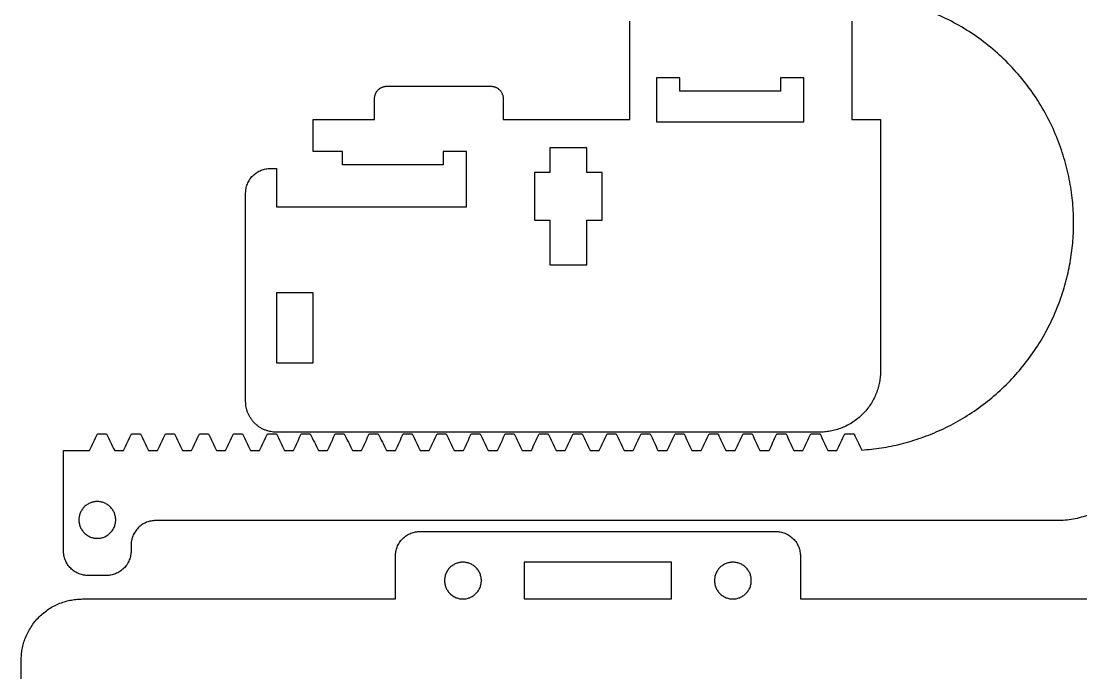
# Model space of a CAD drawing. Header units: millimetres. Extents: x -488 to 12, y -1 to 299.
# Drawn here: x -238.9 to -152.5, y 176.3 to 229.5 of the extents above; entities that cross this region are included whole.
import ezdxf

# ---------------------------------------------------------------- set-up
doc = ezdxf.new("R2010")
doc.units = ezdxf.units.MM
doc.header["$MEASUREMENT"] = 0
doc.layers.add('DEFAULT', color=7, linetype='Continuous')

msp = doc.modelspace()

# ---------------------------------------------------------------- linework, layer by layer
at = {"layer": 'DEFAULT'}
for p, q in [((-202.566, 214.352), (-202.566, 218.871)), ((-218.066, 214.352), (-202.566, 214.352))]:
    msp.add_line(p, q, dxfattribs=at)
for points, weights, knots in [([(-170.363, 194.506), (-153.098, 195.72), (-153.098, 213.027), (-153.098, 231.594), (-171.665, 231.594)], [0.972735506634, 0.721440496461, 1, 0.707106781187, 1], [-57.013114, -57.013114, -57.013114, -29.221585, -29.221585, 0, 0, 0]), ([(-232.657, 190.314), (-234.157, 190.314), (-234.157, 188.814), (-234.157, 187.314), (-232.657, 187.314)], [1, 0.707106781187, 1, 0.707106781187, 1], [-4.711988, -4.711988, -4.711988, -2.355994, -2.355994, 0, 0, 0]), ([(-232.657, 187.314), (-231.157, 187.314), (-231.157, 188.814), (-231.157, 190.314), (-232.657, 190.314)], [1, 0.707106781187, 1, 0.707106781187, 1], [-4.711988, -4.711988, -4.711988, -2.355994, -2.355994, 0, 0, 0]), ([(-202.859, 185.368), (-204.359, 185.368), (-204.359, 183.868), (-204.359, 182.368), (-202.859, 182.368)], [1, 0.707106781187, 1, 0.707106781187, 1], [0, 0, 0, 2.355994, 2.355994, 4.711988, 4.711988, 4.711988]), ([(-202.859, 182.368), (-201.359, 182.368), (-201.359, 183.868), (-201.359, 185.368), (-202.859, 185.368)], [1, 0.707106781187, 1, 0.707106781187, 1], [0, 0, 0, 2.355994, 2.355994, 4.711988, 4.711988, 4.711988]), ([(-180.859, 185.368), (-182.359, 185.368), (-182.359, 183.868), (-182.359, 182.368), (-180.859, 182.368)], [1, 0.707106781187, 1, 0.707106781187, 1], [0, 0, 0, 2.355994, 2.355994, 4.711988, 4.711988, 4.711988]), ([(-180.859, 182.368), (-179.359, 182.368), (-179.359, 183.868), (-179.359, 185.368), (-180.859, 185.368)], [1, 0.707106781187, 1, 0.707106781187, 1], [0, 0, 0, 2.355994, 2.355994, 4.711988, 4.711988, 4.711988])]:
    msp.add_rational_spline(points, weights, degree=2, knots=knots, dxfattribs=at)
for points in [[(-189.251, 221.471), (-189.251, 224.144), (-189.251, 226.816), (-189.251, 229.488)], [(-171.163, 229.488), (-171.163, 226.816), (-171.163, 224.144), (-171.163, 221.471)], [(-185.173, 224.871), (-185.806, 224.871), (-186.44, 224.871), (-187.073, 224.871)], [(-185.173, 223.771), (-185.173, 224.138), (-185.173, 224.505), (-185.173, 224.871)], [(-175.073, 224.871), (-175.706, 224.871), (-176.34, 224.871), (-176.973, 224.871)], [(-176.973, 224.871), (-176.973, 224.505), (-176.973, 224.138), (-176.973, 223.771)], [(-175.073, 221.271), (-175.073, 222.805), (-175.073, 223.838), (-175.073, 224.871)], [(-209.058, 224.179), (-206.233, 224.179), (-203.408, 224.179), (-200.583, 224.179)], [(-176.973, 223.771), (-179.706, 223.771), (-182.44, 223.771), (-185.173, 223.771)], [(-210.058, 221.471), (-210.058, 222.041), (-210.058, 222.61), (-210.058, 223.179)], [(-199.583, 223.179), (-199.583, 222.61), (-199.583, 222.041), (-199.583, 221.471)], [(-215.066, 221.471), (-213.396, 221.471), (-211.727, 221.471), (-210.058, 221.471)], [(-215.066, 218.871), (-215.066, 219.738), (-215.066, 220.605), (-215.066, 221.471)], [(-199.583, 221.471), (-196.139, 221.471), (-192.695, 221.471), (-189.251, 221.471)], [(-187.073, 221.271), (-183.073, 221.271), (-179.073, 221.271), (-175.073, 221.271)], [(-171.163, 221.471), (-170.385, 221.471), (-169.608, 221.471), (-168.831, 221.471)], [(-168.831, 221.471), (-168.831, 214.638), (-168.831, 207.805), (-168.831, 200.971)], [(-212.666, 218.871), (-213.466, 218.871), (-214.266, 218.871), (-215.066, 218.871)], [(-212.666, 217.771), (-212.666, 218.138), (-212.666, 218.505), (-212.666, 218.871)], [(-204.466, 218.871), (-204.466, 218.505), (-204.466, 218.138), (-204.466, 217.771)], [(-202.566, 218.871), (-203.199, 218.871), (-203.832, 218.871), (-204.466, 218.871)], [(-195.767, 219.15), (-195.767, 218.485), (-195.767, 217.82), (-195.767, 217.155)], [(-192.767, 219.15), (-193.767, 219.15), (-194.767, 219.15), (-195.767, 219.15)], [(-192.767, 217.155), (-192.767, 217.82), (-192.767, 218.485), (-192.767, 219.15)], [(-204.466, 217.771), (-207.199, 217.771), (-209.932, 217.771), (-212.666, 217.771)], [(-218.566, 217.471), (-218.399, 217.471), (-218.232, 217.471), (-218.066, 217.471)], [(-218.066, 217.471), (-218.066, 216.432), (-218.066, 215.392), (-218.066, 214.352)], [(-195.767, 217.155), (-196.183, 217.155), (-196.6, 217.155), (-197.017, 217.155)], [(-197.017, 217.155), (-197.017, 216.355), (-197.017, 215.555), (-197.017, 213.255)], [(-191.517, 217.155), (-191.933, 217.155), (-192.35, 217.155), (-192.767, 217.155)], [(-191.517, 213.255), (-191.517, 215.555), (-191.517, 216.355), (-191.517, 217.155)], [(-220.566, 198.471), (-220.566, 204.138), (-220.566, 209.805), (-220.566, 215.471)], [(-197.017, 213.255), (-196.6, 213.255), (-196.183, 213.255), (-195.767, 213.255)], [(-195.767, 213.255), (-195.767, 213.043), (-195.767, 211.332), (-195.767, 209.62)], [(-192.767, 209.62), (-192.767, 211.332), (-192.767, 213.043), (-192.767, 213.255)], [(-192.767, 213.255), (-192.35, 213.255), (-191.933, 213.255), (-191.517, 213.255)], [(-195.767, 209.62), (-194.767, 209.62), (-193.767, 209.62), (-192.767, 209.62)], [(-218.066, 207.338), (-218.066, 205.434), (-218.066, 203.53), (-218.066, 201.625)], [(-215.066, 207.338), (-216.066, 207.338), (-217.066, 207.338), (-218.066, 207.338)], [(-215.066, 201.625), (-215.066, 203.53), (-215.066, 205.434), (-215.066, 207.338)], [(-218.066, 201.625), (-217.066, 201.625), (-216.066, 201.625), (-215.066, 201.625)], [(-233.281, 194.467), (-233.066, 194.926), (-232.851, 195.384), (-232.636, 195.842)], [(-232.636, 195.842), (-232.393, 195.842), (-232.15, 195.842), (-231.907, 195.842)], [(-231.907, 195.842), (-231.685, 195.384), (-231.462, 194.926), (-231.24, 194.467)], [(-230.511, 194.467), (-230.296, 194.926), (-230.08, 195.384), (-229.865, 195.842)], [(-229.865, 195.842), (-229.622, 195.842), (-229.379, 195.842), (-229.136, 195.842)], [(-229.136, 195.842), (-228.92, 195.384), (-228.705, 194.926), (-228.49, 194.467)], [(-227.74, 194.467), (-227.525, 194.926), (-227.309, 195.384), (-227.094, 195.842)], [(-227.094, 195.842), (-226.851, 195.842), (-226.608, 195.842), (-226.365, 195.842)], [(-226.365, 195.842), (-226.15, 195.384), (-225.935, 194.926), (-225.719, 194.467)], [(-224.99, 194.467), (-224.768, 194.926), (-224.545, 195.384), (-224.323, 195.842)], [(-224.323, 195.842), (-224.08, 195.842), (-223.837, 195.842), (-223.594, 195.842)], [(-223.594, 195.842), (-223.379, 195.384), (-223.164, 194.926), (-222.949, 194.467)], [(-222.219, 194.467), (-221.997, 194.926), (-221.775, 195.384), (-221.553, 195.842)], [(-221.553, 195.842), (-221.31, 195.842), (-221.067, 195.842), (-220.824, 195.842)], [(-220.824, 195.842), (-220.608, 195.384), (-220.393, 194.926), (-220.177, 194.467)], [(-219.448, 194.467), (-219.226, 194.926), (-219.004, 195.384), (-218.782, 195.842)], [(-218.782, 195.842), (-218.539, 195.842), (-218.296, 195.842), (-218.053, 195.842)], [(-173.831, 195.971), (-188.576, 195.971), (-203.321, 195.971), (-218.066, 195.971)], [(-218.053, 195.842), (-217.837, 195.384), (-217.622, 194.926), (-217.406, 194.467)], [(-216.677, 194.467), (-216.462, 194.926), (-216.247, 195.384), (-216.032, 195.842)], [(-216.032, 195.842), (-215.789, 195.842), (-215.546, 195.842), (-215.303, 195.842)], [(-215.303, 195.842), (-215.08, 195.384), (-214.858, 194.926), (-214.636, 194.467)], [(-213.906, 194.467), (-213.691, 194.926), (-213.476, 195.384), (-213.261, 195.842)], [(-213.261, 195.842), (-213.018, 195.842), (-212.775, 195.842), (-212.532, 195.842)], [(-212.532, 195.842), (-212.31, 195.384), (-212.087, 194.926), (-211.865, 194.467)], [(-211.136, 194.467), (-210.921, 194.926), (-210.705, 195.384), (-210.49, 195.842)], [(-210.49, 195.842), (-210.247, 195.842), (-210.004, 195.842), (-209.761, 195.842)], [(-209.761, 195.842), (-209.539, 195.384), (-209.316, 194.926), (-209.094, 194.467)], [(-208.365, 194.467), (-208.15, 194.926), (-207.934, 195.384), (-207.719, 195.842)], [(-207.719, 195.842), (-207.476, 195.842), (-207.233, 195.842), (-206.99, 195.842)], [(-206.99, 195.842), (-206.775, 195.384), (-206.56, 194.926), (-206.344, 194.467)], [(-205.615, 194.467), (-205.393, 194.926), (-205.171, 195.384), (-204.948, 195.842)], [(-204.948, 195.842), (-204.705, 195.842), (-204.462, 195.842), (-204.219, 195.842)], [(-204.219, 195.842), (-204.004, 195.384), (-203.789, 194.926), (-203.574, 194.467)], [(-202.823, 194.467), (-202.608, 194.926), (-202.393, 195.384), (-202.178, 195.842)], [(-202.178, 195.842), (-201.935, 195.842), (-201.692, 195.842), (-201.449, 195.842)], [(-201.449, 195.842), (-201.233, 195.384), (-201.018, 194.926), (-200.802, 194.467)], [(-200.052, 194.467), (-199.837, 194.926), (-199.622, 195.384), (-199.407, 195.842)], [(-199.407, 195.842), (-199.164, 195.842), (-198.921, 195.842), (-198.678, 195.842)], [(-198.678, 195.842), (-198.462, 195.384), (-198.247, 194.926), (-198.032, 194.467)], [(-197.282, 194.467), (-197.074, 194.926), (-196.865, 195.384), (-196.657, 195.842)], [(-196.657, 195.842), (-196.407, 195.842), (-196.157, 195.842), (-195.907, 195.842)], [(-195.907, 195.842), (-195.691, 195.384), (-195.476, 194.926), (-195.261, 194.467)], [(-194.532, 194.467), (-194.316, 194.926), (-194.101, 195.384), (-193.886, 195.842)], [(-193.886, 195.842), (-193.636, 195.842), (-193.386, 195.842), (-193.136, 195.842)], [(-193.136, 195.842), (-192.921, 195.384), (-192.705, 194.926), (-192.49, 194.467)], [(-191.761, 194.467), (-191.546, 194.926), (-191.33, 195.384), (-191.115, 195.842)], [(-191.115, 195.842), (-190.865, 195.842), (-190.615, 195.842), (-190.365, 195.842)], [(-190.365, 195.842), (-190.15, 195.384), (-189.935, 194.926), (-189.719, 194.467)], [(-188.99, 194.467), (-188.775, 194.926), (-188.559, 195.384), (-188.344, 195.842)], [(-188.344, 195.842), (-188.094, 195.842), (-187.844, 195.842), (-187.594, 195.842)], [(-187.594, 195.842), (-187.386, 195.384), (-187.178, 194.926), (-186.969, 194.467)], [(-186.219, 194.467), (-186.004, 194.926), (-185.788, 195.384), (-185.573, 195.842)], [(-185.573, 195.842), (-185.33, 195.842), (-185.087, 195.842), (-184.844, 195.842)], [(-184.844, 195.842), (-184.629, 195.384), (-184.414, 194.926), (-184.199, 194.467)], [(-183.448, 194.467), (-183.233, 194.926), (-183.018, 195.384), (-182.803, 195.842)], [(-182.803, 195.842), (-182.56, 195.842), (-182.317, 195.842), (-182.074, 195.842)], [(-182.074, 195.842), (-181.858, 195.384), (-181.643, 194.926), (-181.427, 194.467)], [(-180.677, 194.467), (-180.462, 194.926), (-180.247, 195.384), (-180.032, 195.842)], [(-180.032, 195.842), (-179.789, 195.842), (-179.546, 195.842), (-179.303, 195.842)], [(-179.303, 195.842), (-179.087, 195.384), (-178.872, 194.926), (-178.657, 194.467)], [(-177.907, 194.467), (-177.699, 194.926), (-177.49, 195.384), (-177.282, 195.842)], [(-177.282, 195.842), (-177.032, 195.842), (-176.782, 195.842), (-176.532, 195.842)], [(-176.532, 195.842), (-176.316, 195.384), (-176.101, 194.926), (-175.886, 194.467)], [(-175.157, 194.467), (-174.941, 194.926), (-174.726, 195.384), (-174.511, 195.842)], [(-174.511, 195.842), (-174.261, 195.842), (-174.011, 195.842), (-173.761, 195.842)], [(-173.761, 195.842), (-173.546, 195.384), (-173.33, 194.926), (-173.115, 194.467)], [(-172.386, 194.467), (-172.171, 194.926), (-171.955, 195.384), (-171.74, 195.842)], [(-171.74, 195.842), (-171.49, 195.842), (-171.24, 195.842), (-170.99, 195.842)], [(-170.99, 195.842), (-170.781, 195.397), (-170.572, 194.952), (-170.363, 194.506)], [(-235.407, 186.285), (-235.407, 189.012), (-235.407, 191.74), (-235.407, 194.467)], [(-235.407, 194.467), (-234.698, 194.467), (-233.99, 194.467), (-233.281, 194.467)], [(-231.24, 194.467), (-230.997, 194.467), (-230.754, 194.467), (-230.511, 194.467)], [(-228.49, 194.467), (-228.24, 194.467), (-227.99, 194.467), (-227.74, 194.467)], [(-225.719, 194.467), (-225.476, 194.467), (-225.233, 194.467), (-224.99, 194.467)], [(-222.949, 194.467), (-222.705, 194.467), (-222.462, 194.467), (-222.219, 194.467)], [(-220.177, 194.467), (-219.934, 194.467), (-219.691, 194.467), (-219.448, 194.467)], [(-217.406, 194.467), (-217.163, 194.467), (-216.92, 194.467), (-216.677, 194.467)], [(-214.636, 194.467), (-214.393, 194.467), (-214.15, 194.467), (-213.906, 194.467)], [(-211.865, 194.467), (-211.622, 194.467), (-211.379, 194.467), (-211.136, 194.467)], [(-209.094, 194.467), (-208.851, 194.467), (-208.608, 194.467), (-208.365, 194.467)], [(-206.344, 194.467), (-206.101, 194.467), (-205.858, 194.467), (-205.615, 194.467)], [(-203.574, 194.467), (-203.323, 194.467), (-203.073, 194.467), (-202.823, 194.467)], [(-200.802, 194.467), (-200.552, 194.467), (-200.302, 194.467), (-200.052, 194.467)], [(-198.032, 194.467), (-197.782, 194.467), (-197.532, 194.467), (-197.282, 194.467)], [(-195.261, 194.467), (-195.018, 194.467), (-194.775, 194.467), (-194.532, 194.467)], [(-192.49, 194.467), (-192.247, 194.467), (-192.004, 194.467), (-191.761, 194.467)], [(-189.719, 194.467), (-189.476, 194.467), (-189.233, 194.467), (-188.99, 194.467)], [(-186.969, 194.467), (-186.719, 194.467), (-186.469, 194.467), (-186.219, 194.467)], [(-184.199, 194.467), (-183.948, 194.467), (-183.698, 194.467), (-183.448, 194.467)], [(-181.427, 194.467), (-181.177, 194.467), (-180.927, 194.467), (-180.677, 194.467)], [(-178.657, 194.467), (-178.407, 194.467), (-178.157, 194.467), (-177.907, 194.467)], [(-175.886, 194.467), (-175.643, 194.467), (-175.4, 194.467), (-175.157, 194.467)], [(-173.115, 194.467), (-172.872, 194.467), (-172.629, 194.467), (-172.386, 194.467)], [(-154.407, 188.759), (-178.907, 188.759), (-203.407, 188.759), (-227.907, 188.759)], [(-206.359, 187.868), (-196.692, 187.868), (-187.026, 187.868), (-177.359, 187.868)], [(-229.907, 186.759), (-229.907, 186.601), (-229.907, 186.443), (-229.907, 186.285)], [(-208.359, 182.368), (-208.359, 183.535), (-208.359, 184.702), (-208.359, 185.868)], [(-175.359, 185.868), (-175.359, 184.702), (-175.359, 183.535), (-175.359, 182.368)], [(-197.859, 185.368), (-197.859, 184.368), (-197.859, 183.368), (-197.859, 182.368)], [(-185.859, 185.368), (-189.859, 185.368), (-193.859, 185.368), (-197.859, 185.368)], [(-185.859, 182.368), (-185.859, 183.368), (-185.859, 184.368), (-185.859, 185.368)], [(-231.907, 184.285), (-232.407, 184.285), (-232.907, 184.285), (-233.407, 184.285)], [(-233.859, 182.368), (-225.359, 182.368), (-216.859, 182.368), (-208.359, 182.368)], [(-197.859, 182.368), (-193.859, 182.368), (-189.859, 182.368), (-185.859, 182.368)], [(-175.359, 182.368), (-166.859, 182.368), (-158.359, 182.368), (-149.859, 182.368)], [(-238.859, 174.781), (-238.859, 175.644), (-238.859, 176.506), (-238.859, 177.368)]]:
    msp.add_open_spline(points, degree=3, dxfattribs=at)
at = {"layer": 'DEFAULT', "extrusion": (6.99929e-07, 1.43673e-19, 1)}
msp.add_open_spline([(-187.073, 224.871), (-187.073, 223.838), (-187.073, 222.805), (-187.073, 221.271)], degree=3, dxfattribs=at)
at = {"layer": 'DEFAULT'}
for points, weights in [([(-210.058, 223.179), (-210.058, 224.179), (-209.058, 224.179)], [1, 0.707106781192, 0.999999999988]), ([(-200.583, 224.179), (-199.583, 224.179), (-199.583, 223.179)], [0.999999999999, 0.70710678119, 0.999999999993]), ([(-220.566, 215.471), (-220.566, 217.471), (-218.566, 217.471)], [0.999999999999, 0.70710678119, 0.999999999995]), ([(-168.831, 200.971), (-168.831, 195.971), (-173.831, 195.971)], [1, 0.707106781187, 0.999999999998]), ([(-218.066, 195.971), (-220.566, 195.971), (-220.566, 198.471)], [1, 0.707106781189, 0.999999999995]), ([(-147.407, 195.759), (-147.407, 188.759), (-154.407, 188.759)], [1, 0.707106781187, 1]), ([(-227.907, 188.759), (-229.907, 188.759), (-229.907, 186.759)], [1, 0.707106781187, 1]), ([(-208.359, 185.868), (-208.359, 187.868), (-206.359, 187.868)], [1, 0.707106781187, 1]), ([(-177.359, 187.868), (-175.359, 187.868), (-175.359, 185.868)], [1, 0.707106781187, 1]), ([(-233.407, 184.285), (-235.407, 184.285), (-235.407, 186.285)], [1, 0.707106781187, 1]), ([(-229.907, 186.285), (-229.907, 184.285), (-231.907, 184.285)], [1, 0.707106781187, 1]), ([(-238.859, 177.368), (-238.859, 182.368), (-233.859, 182.368)], [1, 0.707106781187, 1])]:
    msp.add_rational_spline(points, weights, degree=2, dxfattribs=at)

doc.saveas('drawing.dxf')
